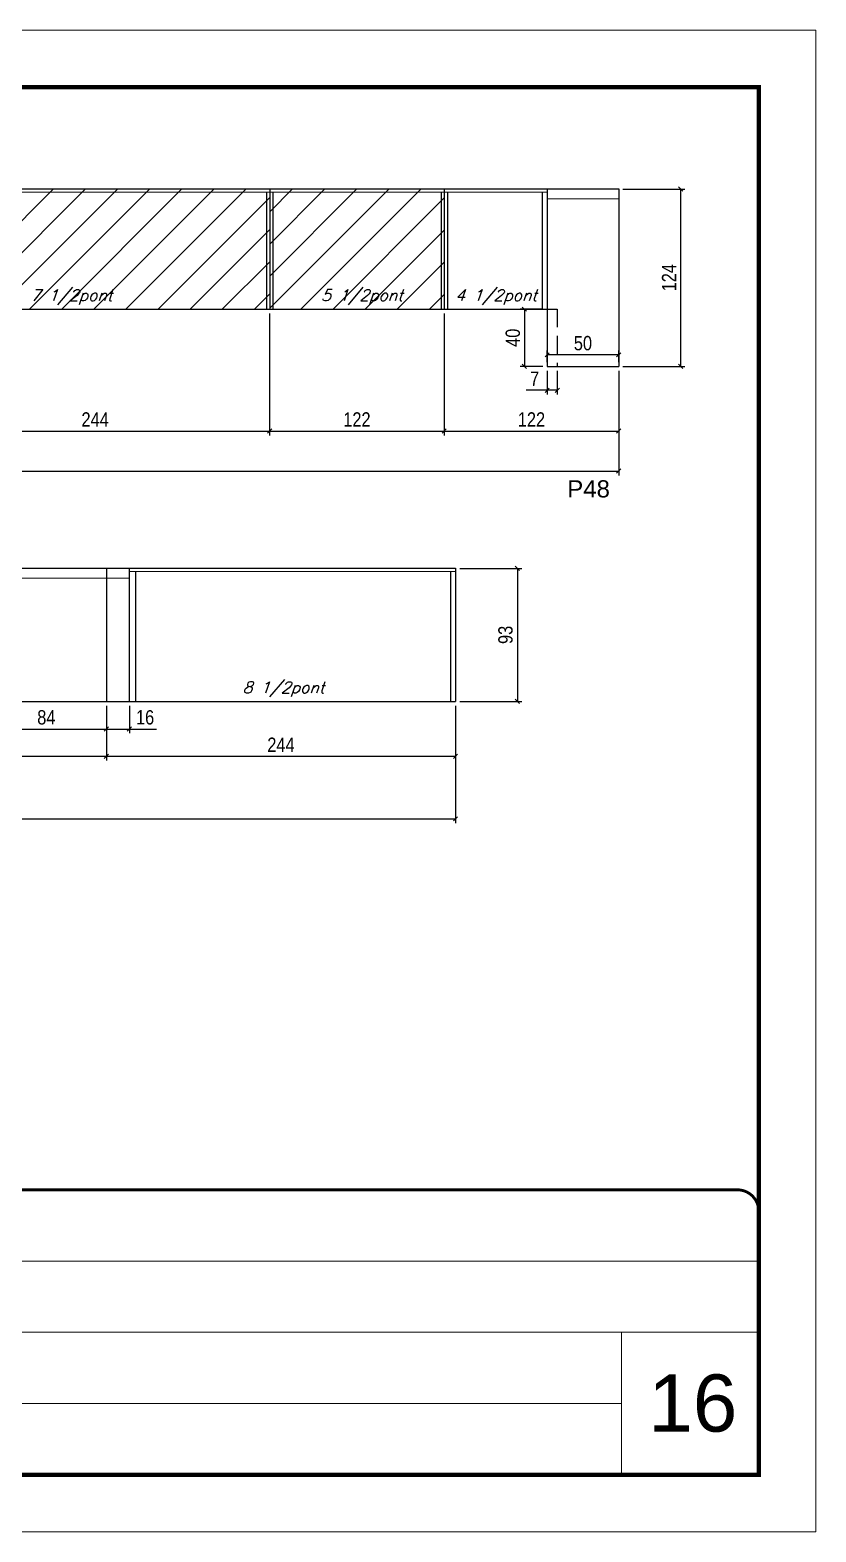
# Model space of a CAD drawing. Extents: x 137137 to 143418, y 10464 to 34486.
# Drawn here: x 142841 to 143391, y 29990 to 31040 of the extents above; entities that cross this region are included whole.
import ezdxf

# ---------------------------------------------------------------- set-up
doc = ezdxf.new("R2010")
doc.units = 0
for name, pattern in [('CONTINUO', [0]), ('DASHED', [0.75, 0.5, -0.25]), ('HIDDEN', [0.375, 0.25, -0.125])]:
    doc.linetypes.add(name, pattern=pattern)
for name, color, linetype in [('5', 5, 'Continuous'), ('COTA', 241, 'Continuous'), ('Painéis', 200, 'Continuous'), ('SARR_2.2x7', 40, 'Continuous'), ('SARR_3.5x7', 81, 'Continuous'), ('texto', 7, 'Continuous')]:
    doc.layers.add(name, color=color, linetype=linetype)
for name, color, linetype, lineweight in [('CARIMBO', 255, 'Continuous', 9), ('Folhas', 255, 'Continuous', 9), ('Hachura', 251, 'Continuous', 9), ('Sarr 2.2x7', 40, 'Continuous', 9), ('SARRAFO DE PRESSAO', 251, 'DASHED', 9)]:
    doc.layers.add(name, color=color, linetype=linetype, lineweight=lineweight)
doc.styles.add('ARIAL', font='arial.ttf')
doc.styles.add('COTA TECNICA', font='techl___.ttf', dxfattribs={"height": 10})
doc.styles.add('Romans', font='romans.shx')
doc.styles.get("Standard").update_dxf_attribs({"font": 'arial.ttf'})
doc.dimstyles.new('PAINEL', dxfattribs={"dimtxt": 10, "dimasz": 3, "dimexe": 3, "dimexo": 3, "dimgap": 3, "dimtad": 1, "dimdec": 1, "dimzin": 12, "dimdsep": 46, "dimtxsty": 'COTA TECNICA', "dimblk1": 'OBLIQUE', "dimblk2": 'OBLIQUE', "dimsah": 1, "dimcen": 0.9, "dimclrd": 4, "dimclre": 4, "dimclrt": 240, "dimadec": 1, "dimazin": 3, "dimtfac": 1, "dimtdec": 1, "dimtmove": 0, "dimatfit": 3, "dimfxl": 1, "dimtolj": 1, "dimtzin": 12, "dimarcsym": 0})

# ---------------------------------------------------------------- blocks, each defined once
blk = doc.blocks.new('9999999999')
at = {"color": 30, "linetype": 'CONTINUO'}
for p, q in [((98564.6, 34379.6), (99584, 34379.6)), ((98564.6, 34329.8), (99488, 34329.8)), ((99584, 34329.8), (99488, 34329.8)), ((99488, 34329.8), (99488, 34230.2)), ((98564.6, 34280), (99488, 34280))]:
    blk.add_line(p, q, dxfattribs=at)
at = {"color": 30, "linetype": 'CONTINUO', "const_width": 2}
blk.add_lwpolyline([(99584, 34230.2), (99584, 34414.4, 0.414214), (99569, 34429.4), (98229, 34429.4, 0.414214), (98214, 34414.4), (98214, 34245.2, 0.414214), (98229, 34230.2), (99584, 34230.2)], format="xyb", dxfattribs=at)
at = {"layer": 'Folhas'}
blk.add_lwpolyline([(98139, 34190.2), (99624, 34190.2), (99624, 35240.2), (98139, 35240.2)], close=True, dxfattribs=at)
at = {"layer": 'Folhas', "color": 30, "const_width": 3}
blk.add_lwpolyline([(98214, 34230.2), (99584, 34230.2), (99584, 35200.2), (98214, 35200.2)], close=True, dxfattribs=at)
blk = doc.blocks.new('_Oblique')
at = {"color": 0, "linetype": 'ByBlock', "lineweight": -2}
blk.add_line((-0.5, -0.5), (0.5, 0.5), dxfattribs=at)
blk = doc.blocks.new('*D176')
at = {"layer": 'COTA', "color": 4, "linetype": 'ByBlock', "lineweight": -2, "transparency": 16777216}
for p, q in [((143008.9, 30841.9), (143008.9, 30756.7)), ((143130.9, 30841.9), (143130.9, 30756.7)), ((143008.9, 30759.7), (143130.9, 30759.7))]:
    blk.add_line(p, q, dxfattribs=at)
at = {"layer": 'Defpoints', "color": 0, "linetype": 'ByBlock', "transparency": 16777216}
for p in [(143008.9, 30844.9), (143130.9, 30844.9), (143130.9, 30759.7)]:
    blk.add_point(p, dxfattribs=at)
at = {"layer": 'COTA', "color": 4, "linetype": 'ByBlock', "lineweight": -2, "transparency": 16777216, "xscale": 3, "yscale": 3, "zscale": 3, "rotation": 180}
blk.add_blockref('_Oblique', (143008.9, 30759.7), dxfattribs=at)
at = {"layer": 'COTA', "color": 4, "linetype": 'ByBlock', "lineweight": -2, "transparency": 16777216, "xscale": 3, "yscale": 3, "zscale": 3}
blk.add_blockref('_Oblique', (143130.9, 30759.7), dxfattribs=at)
at = {"layer": 'COTA', "color": 240, "linetype": 'ByBlock', "transparency": 16777216, "insert": (143069.9, 30767.8), "char_height": 10, "attachment_point": 5, "style": 'COTA TECNICA'}
blk.add_mtext('\\A1;122', dxfattribs=at)
blk = doc.blocks.new('*D160')
at = {"layer": 'COTA', "color": 4, "linetype": 'ByBlock', "lineweight": -2, "transparency": 16777216}
for p, q in [((143255.9, 30928.9), (143299.2, 30928.9)), ((143296.2, 30928.9), (143296.2, 30804.9)), ((143255.9, 30804.9), (143299.2, 30804.9))]:
    blk.add_line(p, q, dxfattribs=at)
at = {"layer": 'Defpoints', "color": 0, "linetype": 'ByBlock', "transparency": 16777216}
for p in [(143252.9, 30928.9), (143252.9, 30804.9), (143296.2, 30804.9)]:
    blk.add_point(p, dxfattribs=at)
at = {"layer": 'COTA', "color": 4, "linetype": 'ByBlock', "lineweight": -2, "transparency": 16777216, "xscale": 3, "yscale": 3, "zscale": 3}
for p, rotation in [((143296.2, 30928.9), 90), ((143296.2, 30804.9), 270)]:
    blk.add_blockref('_Oblique', p, dxfattribs=dict(at, rotation=rotation))
at = {"layer": 'COTA', "color": 240, "linetype": 'ByBlock', "transparency": 16777216, "insert": (143288.1, 30866.9), "char_height": 10, "attachment_point": 5, "rotation": 90, "style": 'COTA TECNICA'}
blk.add_mtext('\\A1;124', dxfattribs=at)
blk = doc.blocks.new('*D161')
at = {"layer": 'COTA', "color": 4, "linetype": 'ByBlock', "lineweight": -2, "transparency": 16777216}
for p, q in [((142176.9, 30810.9), (142176.9, 30728.7)), ((143252.9, 30801.9), (143252.9, 30728.7)), ((142176.9, 30731.7), (143252.9, 30731.7))]:
    blk.add_line(p, q, dxfattribs=at)
at = {"layer": 'Defpoints', "color": 0, "linetype": 'ByBlock', "transparency": 16777216}
for p in [(142176.9, 30813.9), (143252.9, 30804.9), (143252.9, 30731.7)]:
    blk.add_point(p, dxfattribs=at)
at = {"layer": 'COTA', "color": 4, "linetype": 'ByBlock', "lineweight": -2, "transparency": 16777216, "xscale": 3, "yscale": 3, "zscale": 3, "rotation": 180}
blk.add_blockref('_Oblique', (142176.9, 30731.7), dxfattribs=at)
at = {"layer": 'COTA', "color": 4, "linetype": 'ByBlock', "lineweight": -2, "transparency": 16777216, "xscale": 3, "yscale": 3, "zscale": 3}
blk.add_blockref('_Oblique', (143252.9, 30731.7), dxfattribs=at)
at = {"layer": 'COTA', "color": 240, "linetype": 'ByBlock', "transparency": 16777216, "insert": (142714.9, 30739.8), "char_height": 10, "attachment_point": 5, "style": 'COTA TECNICA'}
blk.add_mtext('\\A1;1076', dxfattribs=at)
blk = doc.blocks.new('*D162')
at = {"layer": 'COTA', "color": 4, "linetype": 'ByBlock', "lineweight": -2, "transparency": 16777216}
for p, q in [((142764.9, 30841.9), (142764.9, 30756.7)), ((143008.9, 30841.9), (143008.9, 30756.7)), ((142764.9, 30759.7), (143008.9, 30759.7))]:
    blk.add_line(p, q, dxfattribs=at)
at = {"layer": 'Defpoints', "color": 0, "linetype": 'ByBlock', "transparency": 16777216}
for p in [(142764.9, 30844.9), (143008.9, 30844.9), (143008.9, 30759.7)]:
    blk.add_point(p, dxfattribs=at)
at = {"layer": 'COTA', "color": 4, "linetype": 'ByBlock', "lineweight": -2, "transparency": 16777216, "xscale": 3, "yscale": 3, "zscale": 3, "rotation": 180}
blk.add_blockref('_Oblique', (142764.9, 30759.7), dxfattribs=at)
at = {"layer": 'COTA', "color": 4, "linetype": 'ByBlock', "lineweight": -2, "transparency": 16777216, "xscale": 3, "yscale": 3, "zscale": 3}
blk.add_blockref('_Oblique', (143008.9, 30759.7), dxfattribs=at)
at = {"layer": 'COTA', "color": 240, "linetype": 'ByBlock', "transparency": 16777216, "insert": (142886.9, 30767.8), "char_height": 10, "attachment_point": 5, "style": 'COTA TECNICA'}
blk.add_mtext('\\A1;244', dxfattribs=at)
blk = doc.blocks.new('*D163')
at = {"layer": 'COTA', "color": 4, "linetype": 'ByBlock', "lineweight": -2, "transparency": 16777216}
for p, q in [((142894.8, 30567.7), (142894.8, 30529.3)), ((143138.8, 30567.7), (143138.8, 30529.3)), ((142894.8, 30532.3), (143138.8, 30532.3))]:
    blk.add_line(p, q, dxfattribs=at)
at = {"layer": 'Defpoints', "color": 0, "linetype": 'ByBlock', "transparency": 16777216}
for p in [(142894.8, 30570.7), (143138.8, 30570.7), (143138.8, 30532.3)]:
    blk.add_point(p, dxfattribs=at)
at = {"layer": 'COTA', "color": 4, "linetype": 'ByBlock', "lineweight": -2, "transparency": 16777216, "xscale": 3, "yscale": 3, "zscale": 3, "rotation": 180}
blk.add_blockref('_Oblique', (142894.8, 30532.3), dxfattribs=at)
at = {"layer": 'COTA', "color": 4, "linetype": 'ByBlock', "lineweight": -2, "transparency": 16777216, "xscale": 3, "yscale": 3, "zscale": 3}
blk.add_blockref('_Oblique', (143138.8, 30532.3), dxfattribs=at)
at = {"layer": 'COTA', "color": 240, "linetype": 'ByBlock', "transparency": 16777216, "insert": (143016.8, 30540.4), "char_height": 10, "attachment_point": 5, "style": 'COTA TECNICA'}
blk.add_mtext('\\A1;244', dxfattribs=at)
blk = doc.blocks.new('*D164')
at = {"layer": 'COTA', "color": 4, "linetype": 'ByBlock', "lineweight": -2, "transparency": 16777216}
for p, q in [((143141.8, 30663.7), (143185.1, 30663.7)), ((143182.1, 30663.7), (143182.1, 30570.7)), ((143141.8, 30570.7), (143185.1, 30570.7))]:
    blk.add_line(p, q, dxfattribs=at)
at = {"layer": 'Defpoints', "color": 0, "linetype": 'ByBlock', "transparency": 16777216}
for p in [(143138.8, 30663.7), (143138.8, 30570.7), (143182.1, 30570.7)]:
    blk.add_point(p, dxfattribs=at)
at = {"layer": 'COTA', "color": 4, "linetype": 'ByBlock', "lineweight": -2, "transparency": 16777216, "xscale": 3, "yscale": 3, "zscale": 3}
for p, rotation in [((143182.1, 30663.7), 90), ((143182.1, 30570.7), 270)]:
    blk.add_blockref('_Oblique', p, dxfattribs=dict(at, rotation=rotation))
at = {"layer": 'COTA', "color": 240, "linetype": 'ByBlock', "transparency": 16777216, "insert": (143173.8, 30617.2), "char_height": 10, "attachment_point": 5, "rotation": 90, "style": 'COTA TECNICA'}
blk.add_mtext('\\A1;93', dxfattribs=at)
blk = doc.blocks.new('*D165')
at = {"layer": 'COTA', "color": 4, "linetype": 'ByBlock', "lineweight": -2, "transparency": 16777216}
for p, q in [((142162.8, 30567.7), (142162.8, 30485.6)), ((143138.8, 30567.7), (143138.8, 30485.6)), ((142162.8, 30488.6), (143138.8, 30488.6))]:
    blk.add_line(p, q, dxfattribs=at)
at = {"layer": 'Defpoints', "color": 0, "linetype": 'ByBlock', "transparency": 16777216}
for p in [(142162.8, 30570.7), (143138.8, 30570.7), (143138.8, 30488.6)]:
    blk.add_point(p, dxfattribs=at)
at = {"layer": 'COTA', "color": 4, "linetype": 'ByBlock', "lineweight": -2, "transparency": 16777216, "xscale": 3, "yscale": 3, "zscale": 3, "rotation": 180}
blk.add_blockref('_Oblique', (142162.8, 30488.6), dxfattribs=at)
at = {"layer": 'COTA', "color": 4, "linetype": 'ByBlock', "lineweight": -2, "transparency": 16777216, "xscale": 3, "yscale": 3, "zscale": 3}
blk.add_blockref('_Oblique', (143138.8, 30488.6), dxfattribs=at)
at = {"layer": 'COTA', "color": 240, "linetype": 'ByBlock', "transparency": 16777216, "insert": (142650.8, 30496.7), "char_height": 10, "attachment_point": 5, "style": 'COTA TECNICA'}
blk.add_mtext('\\A1;976', dxfattribs=at)
blk = doc.blocks.new('*D166')
at = {"layer": 'COTA', "color": 4, "linetype": 'ByBlock', "lineweight": -2, "transparency": 16777216}
for p, q in [((143202.9, 30807.9), (143202.9, 30816)), ((143252.9, 30813), (143202.9, 30813)), ((143252.9, 30807.9), (143252.9, 30816))]:
    blk.add_line(p, q, dxfattribs=at)
at = {"layer": 'Defpoints', "color": 0, "linetype": 'ByBlock', "transparency": 16777216}
for p in [(143202.9, 30813), (143202.9, 30804.9), (143252.9, 30804.9)]:
    blk.add_point(p, dxfattribs=at)
at = {"layer": 'COTA', "color": 4, "linetype": 'ByBlock', "lineweight": -2, "transparency": 16777216, "xscale": 3, "yscale": 3, "zscale": 3, "rotation": 180}
blk.add_blockref('_Oblique', (143202.9, 30813), dxfattribs=at)
at = {"layer": 'COTA', "color": 4, "linetype": 'ByBlock', "lineweight": -2, "transparency": 16777216, "xscale": 3, "yscale": 3, "zscale": 3}
blk.add_blockref('_Oblique', (143252.9, 30813), dxfattribs=at)
at = {"layer": 'COTA', "color": 240, "linetype": 'ByBlock', "transparency": 16777216, "insert": (143227.9, 30821.1), "char_height": 10, "attachment_point": 5, "style": 'COTA TECNICA'}
blk.add_mtext('\\A1;50', dxfattribs=at)
blk = doc.blocks.new('*D179')
at = {"layer": 'COTA', "color": 4, "linetype": 'ByBlock', "lineweight": -2, "transparency": 16777216}
for p, q in [((142650.8, 30567.7), (142650.8, 30529.3)), ((142894.8, 30567.7), (142894.8, 30529.3)), ((142650.8, 30532.3), (142894.8, 30532.3))]:
    blk.add_line(p, q, dxfattribs=at)
at = {"layer": 'Defpoints', "color": 0, "linetype": 'ByBlock', "transparency": 16777216}
for p in [(142650.8, 30570.7), (142894.8, 30570.7), (142894.8, 30532.3)]:
    blk.add_point(p, dxfattribs=at)
at = {"layer": 'COTA', "color": 4, "linetype": 'ByBlock', "lineweight": -2, "transparency": 16777216, "xscale": 3, "yscale": 3, "zscale": 3, "rotation": 180}
blk.add_blockref('_Oblique', (142650.8, 30532.3), dxfattribs=at)
at = {"layer": 'COTA', "color": 4, "linetype": 'ByBlock', "lineweight": -2, "transparency": 16777216, "xscale": 3, "yscale": 3, "zscale": 3}
blk.add_blockref('_Oblique', (142894.8, 30532.3), dxfattribs=at)
at = {"layer": 'COTA', "color": 240, "linetype": 'ByBlock', "transparency": 16777216, "insert": (142772.8, 30540.4), "char_height": 10, "attachment_point": 5, "style": 'COTA TECNICA'}
blk.add_mtext('\\A1;244', dxfattribs=at)
blk = doc.blocks.new('*D159')
at = {"layer": 'COTA', "color": 4, "linetype": 'ByBlock', "lineweight": -2, "transparency": 16777216}
for p, q in [((142810.8, 30567.7), (142810.8, 30548.4)), ((142894.8, 30567.7), (142894.8, 30548.4)), ((142810.8, 30551.4), (142894.8, 30551.4))]:
    blk.add_line(p, q, dxfattribs=at)
at = {"layer": 'Defpoints', "color": 0, "linetype": 'ByBlock', "transparency": 16777216}
for p in [(142810.8, 30570.7), (142894.8, 30570.7), (142894.8, 30551.4)]:
    blk.add_point(p, dxfattribs=at)
at = {"layer": 'COTA', "color": 4, "linetype": 'ByBlock', "lineweight": -2, "transparency": 16777216, "xscale": 3, "yscale": 3, "zscale": 3, "rotation": 180}
blk.add_blockref('_Oblique', (142810.8, 30551.4), dxfattribs=at)
at = {"layer": 'COTA', "color": 4, "linetype": 'ByBlock', "lineweight": -2, "transparency": 16777216, "xscale": 3, "yscale": 3, "zscale": 3}
blk.add_blockref('_Oblique', (142894.8, 30551.4), dxfattribs=at)
at = {"layer": 'COTA', "color": 240, "linetype": 'ByBlock', "transparency": 16777216, "insert": (142852.8, 30559.5), "char_height": 10, "attachment_point": 5, "style": 'COTA TECNICA'}
blk.add_mtext('\\A1;84', dxfattribs=at)
blk = doc.blocks.new('*D168')
at = {"layer": 'COTA', "color": 4, "linetype": 'ByBlock', "lineweight": -2, "transparency": 16777216}
for p, q in [((142894.8, 30567.7), (142894.8, 30548.4)), ((142910.8, 30567.7), (142910.8, 30548.4)), ((142894.8, 30551.4), (142910.8, 30551.4)), ((142910.8, 30551.4), (142929.8, 30551.4))]:
    blk.add_line(p, q, dxfattribs=at)
at = {"layer": 'Defpoints', "color": 0, "linetype": 'ByBlock', "transparency": 16777216}
for p in [(142894.8, 30570.7), (142910.8, 30570.7), (142910.8, 30551.4)]:
    blk.add_point(p, dxfattribs=at)
at = {"layer": 'COTA', "color": 4, "linetype": 'ByBlock', "lineweight": -2, "transparency": 16777216, "xscale": 3, "yscale": 3, "zscale": 3, "rotation": 180}
blk.add_blockref('_Oblique', (142894.8, 30551.4), dxfattribs=at)
at = {"layer": 'COTA', "color": 4, "linetype": 'ByBlock', "lineweight": -2, "transparency": 16777216, "xscale": 3, "yscale": 3, "zscale": 3}
blk.add_blockref('_Oblique', (142910.8, 30551.4), dxfattribs=at)
at = {"layer": 'COTA', "color": 240, "linetype": 'ByBlock', "transparency": 16777216, "insert": (142921.8, 30559.5), "char_height": 10, "attachment_point": 5, "style": 'COTA TECNICA'}
blk.add_mtext('\\A1;16', dxfattribs=at)
blk = doc.blocks.new('*D1862')
at = {"layer": 'COTA', "color": 4, "lineweight": -2, "ltscale": 25, "transparency": 16777216}
for p, q in [((143199.9, 30844.9), (143184, 30844.9)), ((143187, 30844.9), (143187, 30804.9)), ((143199.9, 30804.9), (143184, 30804.9))]:
    blk.add_line(p, q, dxfattribs=at)
at = {"layer": 'Defpoints', "color": 0, "ltscale": 25, "transparency": 16777216}
for p in [(143202.9, 30844.9), (143187, 30804.9), (143202.9, 30804.9)]:
    blk.add_point(p, dxfattribs=at)
at = {"layer": 'COTA', "color": 4, "lineweight": -2, "ltscale": 25, "transparency": 16777216, "xscale": 3, "yscale": 3, "zscale": 3}
for p, rotation in [((143187, 30844.9), 90), ((143187, 30804.9), 270)]:
    blk.add_blockref('_Oblique', p, dxfattribs=dict(at, rotation=rotation))
at = {"layer": 'COTA', "color": 240, "ltscale": 25, "transparency": 16777216, "insert": (143178.9, 30824.9), "char_height": 10, "attachment_point": 5, "rotation": 90, "style": 'COTA TECNICA'}
blk.add_mtext('\\A1;40', dxfattribs=at)
blk = doc.blocks.new('*D1863')
at = {"layer": 'COTA', "color": 4, "lineweight": -2, "ltscale": 25, "transparency": 16777216}
for p, q in [((143130.9, 30841.9), (143130.9, 30756.7)), ((143252.9, 30801.9), (143252.9, 30756.7)), ((143130.9, 30759.7), (143252.9, 30759.7))]:
    blk.add_line(p, q, dxfattribs=at)
at = {"layer": 'Defpoints', "color": 0, "ltscale": 25, "transparency": 16777216}
for p in [(143130.9, 30844.9), (143252.9, 30804.9), (143252.9, 30759.7)]:
    blk.add_point(p, dxfattribs=at)
at = {"layer": 'COTA', "color": 4, "lineweight": -2, "ltscale": 25, "transparency": 16777216, "xscale": 3, "yscale": 3, "zscale": 3, "rotation": 180}
blk.add_blockref('_Oblique', (143130.9, 30759.7), dxfattribs=at)
at = {"layer": 'COTA', "color": 4, "lineweight": -2, "ltscale": 25, "transparency": 16777216, "xscale": 3, "yscale": 3, "zscale": 3}
blk.add_blockref('_Oblique', (143252.9, 30759.7), dxfattribs=at)
at = {"layer": 'COTA', "color": 240, "ltscale": 25, "transparency": 16777216, "insert": (143191.9, 30767.8), "char_height": 10, "attachment_point": 5, "style": 'COTA TECNICA'}
blk.add_mtext('\\A1;122', dxfattribs=at)
blk = doc.blocks.new('*D1864')
at = {"layer": 'COTA', "color": 4, "lineweight": -2, "ltscale": 25, "transparency": 16777216}
for p, q in [((143202.9, 30801.9), (143202.9, 30785.2)), ((143209.9, 30801.9), (143209.9, 30785.2)), ((143202.9, 30788.2), (143188.2, 30788.2)), ((143209.9, 30788.2), (143202.9, 30788.2))]:
    blk.add_line(p, q, dxfattribs=at)
at = {"layer": 'Defpoints', "color": 0, "ltscale": 25, "transparency": 16777216}
for p in [(143202.9, 30804.9), (143209.9, 30804.9), (143202.9, 30788.2)]:
    blk.add_point(p, dxfattribs=at)
at = {"layer": 'COTA', "color": 4, "lineweight": -2, "ltscale": 25, "transparency": 16777216, "xscale": 3, "yscale": 3, "zscale": 3, "rotation": 180}
blk.add_blockref('_Oblique', (143202.9, 30788.2), dxfattribs=at)
at = {"layer": 'COTA', "color": 4, "lineweight": -2, "ltscale": 25, "transparency": 16777216, "xscale": 3, "yscale": 3, "zscale": 3}
blk.add_blockref('_Oblique', (143209.9, 30788.2), dxfattribs=at)
at = {"layer": 'COTA', "color": 240, "ltscale": 25, "transparency": 16777216, "insert": (143194.1, 30796.3), "char_height": 10, "attachment_point": 5, "style": 'COTA TECNICA'}
blk.add_mtext('\\A1;7', dxfattribs=at)

msp = doc.modelspace()

# ---------------------------------------------------------------- hatches: boundary and pattern name
at = {"layer": 'Hachura', "linetype": 'ByBlock'}
h = msp.add_hatch(dxfattribs=at)
h.set_pattern_fill('ANSI31', color=256, scale=5)
h.set_pattern_definition([(45, (4880.647, -1126.057), (-11.2253202, 11.2253202), [])])
h.paths.add_polyline_path([(142764.93, 30928.93), (142764.93, 30844.93), (143008.93, 30844.93), (143008.93, 30928.93)])
h = msp.add_hatch(dxfattribs=at)
h.set_pattern_fill('ANSI31', color=256, scale=5)
h.paths.add_polyline_path([(143130.93, 30928.93), (143008.93, 30928.93), (143008.93, 30844.93), (143130.93, 30844.93)])

# ---------------------------------------------------------------- linework, layer by layer
at = {"layer": 'Painéis', "linetype": 'ByBlock'}
for p, q in [((142276.93, 30928.93), (143130.93, 30928.93)), ((143008.93, 30928.93), (143008.93, 30844.93)), ((143094.93, 30928.93), (143094.93, 30928.93)), ((143130.93, 30928.93), (143130.93, 30844.93)), ((143130.93, 30928.93), (143252.93, 30928.93)), ((143252.93, 30928.93), (143252.93, 30804.93)), ((142393.93, 30844.93), (143130.93, 30844.93)), ((143202.93, 30804.93), (143252.93, 30804.93)), ((142204.78, 30663.75), (143138.78, 30663.74)), ((142894.78, 30663.74), (142894.78, 30570.74)), ((142924.08, 30663.74), (142924.08, 30663.74)), ((143138.78, 30663.74), (143138.78, 30570.74)), ((142312.78, 30570.74), (142924.08, 30570.74)), ((142924.08, 30570.74), (143138.78, 30570.74))]:
    msp.add_line(p, q, dxfattribs=at)
at = {"layer": 'Painéis', "ltscale": 25}
for p, q in [((143130.93, 30844.93), (143202.93, 30844.93)), ((143202.93, 30844.93), (143202.93, 30804.93))]:
    msp.add_line(p, q, dxfattribs=at)
at = {"layer": 'Sarr 2.2x7'}
for p, q in [((142764.93, 30926.73), (143008.93, 30926.73)), ((143008.93, 30926.73), (143130.93, 30926.73)), ((143130.93, 30926.73), (143202.93, 30926.73)), ((143202.93, 30921.93), (143252.93, 30921.93)), ((142910.78, 30661.54), (143138.78, 30661.54)), ((142810.78, 30656.74), (142894.78, 30656.74)), ((142894.78, 30656.74), (142910.78, 30656.74))]:
    msp.add_line(p, q, dxfattribs=at)
at = {"layer": 'SARR_2.2x7', "linetype": 'HIDDEN', "ltscale": 50}
for p, q in [((143202.93, 30844.93), (143209.93, 30844.93)), ((143209.93, 30844.93), (143209.93, 30804.93))]:
    msp.add_line(p, q, dxfattribs=at)
at = {"layer": 'SARR_3.5x7'}
for p, q in [((143006.73, 30926.73), (143006.73, 30844.93)), ((143011.13, 30926.73), (143011.13, 30844.93)), ((143128.73, 30926.73), (143128.73, 30844.93)), ((143133.13, 30926.73), (143133.13, 30844.93)), ((143199.43, 30926.73), (143199.43, 30844.93)), ((143202.93, 30928.93), (143202.93, 30804.93)), ((142910.78, 30663.74), (142910.78, 30570.74)), ((142915.18, 30661.54), (142915.18, 30570.74)), ((143135.28, 30661.54), (143135.28, 30570.74))]:
    msp.add_line(p, q, dxfattribs=at)

# ---------------------------------------------------------------- block references
at = {"layer": 'SARRAFO DE PRESSAO', "color": 6, "linetype": 'ByBlock'}
msp.add_blockref('9999999999', (43766.81, -4200.15), dxfattribs=at)

# ---------------------------------------------------------------- texts
at = {"layer": '5', "linetype": 'Continuous'}
msp.add_text('P48', height=12, rotation=359.99996, dxfattribs=at).set_placement((143216.94, 30713.3))
at = {"layer": 'CARIMBO', "style": 'ARIAL'}
msp.add_text('16', height=40, dxfattribs=at).set_placement((143273.65, 30060.19))
at = {"layer": 'texto', "color": 2, "char_height": 8, "attachment_point": 5, "style": 'Romans'}
for s, insert in [('{\\Q19;\\C256;7 1/2pont}', (142870.34, 30853.33)), ('{\\Q19;\\C256;5 1/2pont}', (143073.38, 30853.33)), ('{\\Q19;\\C256;4 1/2pont}', (143167.16, 30853.33)), ('{\\Q19;\\C256;8 1/2pont}', (143018.55, 30579.15))]:
    msp.add_mtext(s, dxfattribs=dict(at, insert=insert))

# ---------------------------------------------------------------- dimensions: what is measured, and where the dimension line sits
at = {"layer": 'COTA', "linetype": 'ByBlock'}
for base, p1, p2, picture, middle in [((143296.21, 30804.93), (143252.93, 30928.93), (143252.93, 30804.93), '*D160', (143288.14, 30866.93)), ((143182.06, 30570.74), (143138.78, 30663.74), (143138.78, 30570.74), '*D164', (143173.81, 30617.24))]:
    dim = msp.add_linear_dim(base=base, p1=p1, p2=p2, angle=90, dimstyle='PAINEL', dxfattribs=at)
    dim.commit()
    dim.dimension.update_dxf_attribs({"geometry": picture, "text_midpoint": middle})
for base, p1, p2, picture, middle in [((143008.93, 30759.74), (142764.93, 30844.93), (143008.93, 30844.93), '*D162', (142886.93, 30767.81)), ((143202.93, 30813.02), (143252.93, 30804.93), (143202.93, 30804.93), '*D166', (143227.93, 30821.13)), ((143252.93, 30731.74), (142176.93, 30813.93), (143252.93, 30804.93), '*D161', (142714.93, 30739.84)), ((143138.78, 30488.56), (142162.78, 30570.74), (143138.78, 30570.74), '*D165', (142650.78, 30496.69)), ((142894.78, 30551.41), (142810.78, 30570.74), (142894.78, 30570.74), '*D159', (142852.78, 30559.5)), ((142910.78, 30551.41), (142894.78, 30570.74), (142910.78, 30570.74), '*D168', (142921.79, 30559.51))]:
    dim = msp.add_linear_dim(base=base, p1=p1, p2=p2, dimstyle='PAINEL', dxfattribs=at)
    dim.commit()
    dim.dimension.update_dxf_attribs({"geometry": picture, "text_midpoint": middle})
for base, p1, p2, picture, middle in [((143130.93, 30759.74), (143008.93, 30844.93), (143130.93, 30844.93), '*D176', (143069.93, 30767.8)), ((142894.78, 30532.3), (142650.78, 30570.74), (142894.78, 30570.74), '*D179', (142772.78, 30540.37)), ((143138.78, 30532.3), (142894.78, 30570.74), (143138.78, 30570.74), '*D163', (143016.78, 30540.37))]:
    dim = msp.add_linear_dim(base=base, p1=p1, p2=p2, dimstyle='PAINEL', override={"dimtmove": 1}, dxfattribs=at)
    dim.commit()
    dim.dimension.update_dxf_attribs({"geometry": picture, "text_midpoint": middle})
at = {"layer": 'COTA', "ltscale": 25}
for base, p1, p2, picture, middle in [((143252.93, 30759.74), (143130.93, 30844.93), (143252.93, 30804.93), '*D1863', (143191.93, 30767.8)), ((143202.93, 30788.22), (143209.93, 30804.93), (143202.93, 30804.93), '*D1864', (143194.06, 30796.3))]:
    dim = msp.add_linear_dim(base=base, p1=p1, p2=p2, dimstyle='PAINEL', dxfattribs=at)
    dim.commit()
    dim.dimension.update_dxf_attribs({"geometry": picture, "text_midpoint": middle})
dim = msp.add_linear_dim(base=(143186.97, 30804.93), p1=(143202.93, 30844.93), p2=(143202.93, 30804.93), angle=90, dimstyle='PAINEL', dxfattribs=at)
dim.commit()
dim.dimension.update_dxf_attribs({"geometry": '*D1862', "text_midpoint": (143178.87, 30824.93)})

doc.saveas('drawing.dxf')
